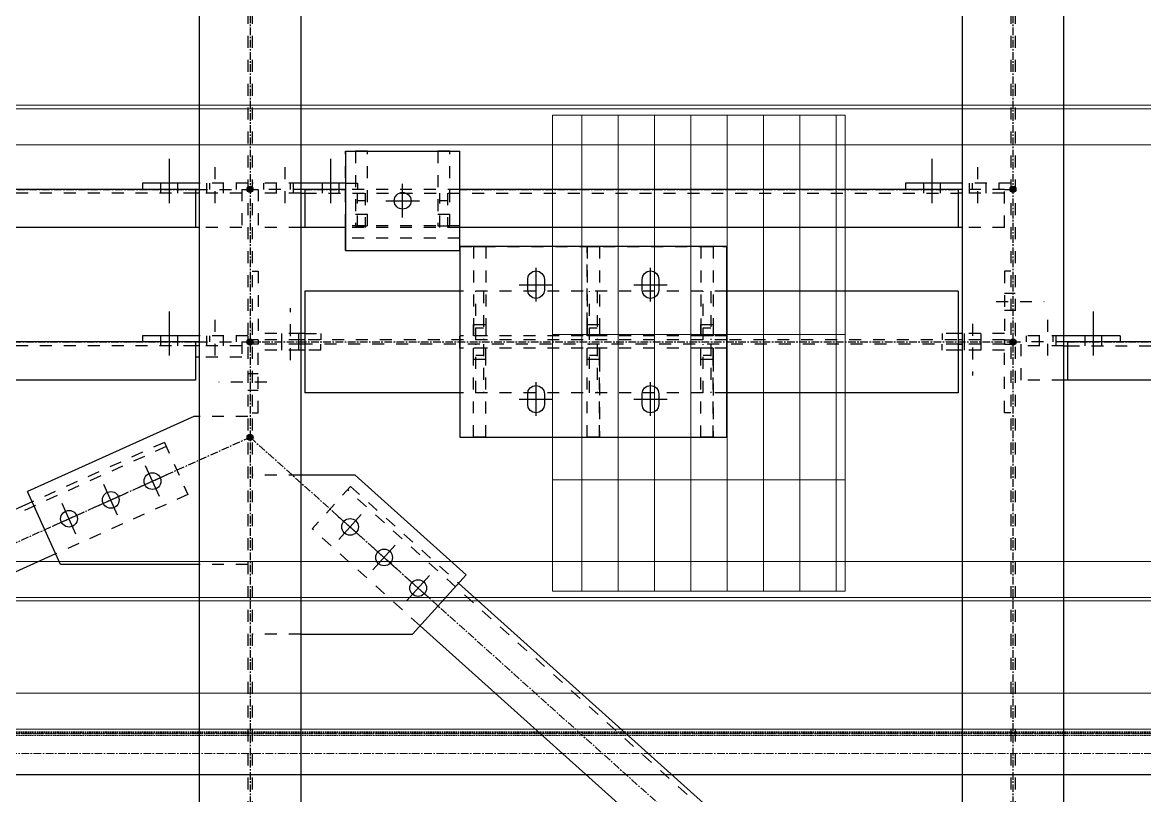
# Model space of a CAD drawing. Header units: inches. Extents: x 209270 to 234360, y -180214 to -150194.
# Drawn here: x 229325 to 231163, y -160383 to -159116 of the extents above; entities that cross this region are included whole.
import ezdxf

# ---------------------------------------------------------------- set-up
doc = ezdxf.new("R2010")
doc.units = ezdxf.units.IN
doc.header["$LTSCALE"] = 10
doc.header["$MEASUREMENT"] = 0
for name, pattern in [('CENTER', [2, 1.25, -0.25, 0.25, -0.25]), ('DXK_LINE_DOT2', [3.9198, 1.9599, -1.9599]), ('HIDDEN', [0.375, 0.25, -0.125])]:
    doc.linetypes.add(name, pattern=pattern)
for name, color, linetype in [('_STR_0', 2, 'Continuous'), ('_STR_1', 2, 'Continuous'), ('_STR_2', 2, 'Continuous'), ('_STR_4', 2, 'Continuous')]:
    doc.layers.add(name, color=color, linetype=linetype)
for name, color, linetype, lineweight in [('All Bought', 110, 'Continuous', 9), ('CEN', 1, 'CENTER', 9), ('HIDDEN', 3, 'HIDDEN', 9), ('MAIN OBJECT', 2, 'Continuous', 18)]:
    doc.layers.add(name, color=color, linetype=linetype, lineweight=lineweight)

# ---------------------------------------------------------------- blocks, each defined once
blk = doc.blocks.new('A$Cdc69ee36')
h = blk.add_hatch()
h.set_pattern_fill('GRATE', color=256, scale=75, angle=90)
h.set_pattern_definition([(89.999995, (-345791.23, -616422.02), (-59.53125, 5.6e-06), []), (179.999995, (-345791.23, -616422.02), (-2e-05, -238.125), [])])
h.paths.add_polyline_path([(-479.1, -1), (0, -1), (0, 779), (-479.1, 779)])
blk.add_lwpolyline([(-479.1, -1), (0, -1), (0, 779), (-479.1, 779)], close=True)
blk = doc.blocks.new('Part-116860372-116270 - 114867')
at = {"layer": '_STR_1', "linetype": 'DXK_LINE_DOT2'}
for p, q in [((229780.8, -159857.4), (229701.1, -159857.4)), ((229780.8, -160118.3), (229701.1, -160118.3))]:
    blk.add_line(p, q, dxfattribs=at)
at = {"layer": '_STR_2', "linetype": 'Continuous'}
for p, q in [((229869.6, -159857.4), (229780.8, -159857.4)), ((230051.5, -160020.6), (229869.6, -159857.4)), ((229963.8, -160118.3), (230051.5, -160020.6)), ((229780.8, -160118.3), (229963.8, -160118.3))]:
    blk.add_line(p, q, dxfattribs=at)
blk = doc.blocks.new('Part-116860372-115052 - 114867')
at = {"layer": '_STR_4', "linetype": 'Continuous'}
for points in [[(229697.6, -159644.2, -1), (229697.6, -159634.2, -1)], [(230947.6, -159644.2, -1), (230947.6, -159634.2, -1)]]:
    blk.add_hatch(color=256, dxfattribs=at).paths.add_polyline_path(points)
at = {"layer": '_STR_1', "linetype": 'DXK_LINE_DOT2'}
for p, q in [((230478.7, -159555.9), (230041.2, -159555.9)), ((229711.1, -159635.6), (229711.1, -159642.7)), ((229780.8, -159635.6), (229711.1, -159635.6)), ((229780.8, -159642.7), (229711.1, -159642.7)), ((230478.7, -159635.6), (229787.1, -159635.6)), ((230858.1, -159642.7), (229787.1, -159642.7)), ((230934, -159635.6), (230478.7, -159635.6)), ((230934, -159642.7), (230864.3, -159642.7)), ((230934, -159635.6), (230934, -159642.7)), ((230478.7, -159722.4), (230041.2, -159722.4))]:
    blk.add_line(p, q, dxfattribs=at)
at = {"layer": '_STR_2', "linetype": 'Continuous'}
for p, q in [((229787.1, -159555.9), (229787.1, -159722.4)), ((230041.2, -159555.9), (229787.1, -159555.9)), ((230858.1, -159555.9), (230478.7, -159555.9)), ((230858.1, -159555.9), (230858.1, -159722.4)), ((229787.1, -159635.6), (229780.8, -159635.6)), ((229787.1, -159642.7), (229780.8, -159642.7)), ((230864.3, -159635.6), (230858.1, -159635.6)), ((230864.3, -159642.7), (230858.1, -159642.7)), ((230041.2, -159722.4), (229787.1, -159722.4)), ((230858.1, -159722.4), (230478.7, -159722.4))]:
    blk.add_line(p, q, dxfattribs=at)
at = {"layer": '_STR_4', "linetype": 'CENTER'}
blk.add_line((229697.6, -159639.2), (230947.6, -159639.2), dxfattribs=at)
at = {"layer": '_STR_4', "linetype": 'Continuous'}
for centre in [(229697.6, -159639.2), (230947.6, -159639.2)]:
    blk.add_circle(centre, 5, dxfattribs=at)
blk = doc.blocks.new('Part-116860372-115046 - 114867')
at = {"layer": '_STR_4', "linetype": 'Continuous'}
for points in [[(228447.6, -159644.2, -1), (228447.6, -159634.2, -1)], [(229697.6, -159644.2, -1), (229697.6, -159634.2, -1)]]:
    blk.add_hatch(color=256, dxfattribs=at).paths.add_polyline_path(points)
at = {"layer": '_STR_1', "linetype": 'DXK_LINE_DOT2'}
for p, q in [((228610.1, -159639.2), (228463.8, -159639.2)), ((228463.8, -159639.2), (228463.8, -159701.7)), ((229608.1, -159639.2), (229684, -159639.2)), ((229684, -159639.2), (229684, -159664.2)), ((228603.8, -159645.4), (228463.8, -159645.4)), ((229608.1, -159645.4), (228610.1, -159645.4)), ((229684, -159645.4), (229614.3, -159645.4)), ((229608.1, -159664.2), (229608.1, -159701.7)), ((229684, -159664.2), (229614.3, -159664.2)), ((228603.8, -159701.7), (228463.8, -159701.7)), ((229608.1, -159701.7), (229608.1, -159701.7))]:
    blk.add_line(p, q, dxfattribs=at)
at = {"layer": '_STR_2', "linetype": 'Continuous'}
for p, q in [((229608.1, -159639.2), (228610.1, -159639.2)), ((228610.1, -159639.2), (228610.1, -159701.7)), ((229608.1, -159639.2), (229608.1, -159701.7)), ((228610.1, -159645.4), (228603.8, -159645.4)), ((229614.3, -159645.4), (229608.1, -159645.4)), ((229614.3, -159664.2), (229608.1, -159664.2)), ((229608.1, -159701.7), (228603.8, -159701.7))]:
    blk.add_line(p, q, dxfattribs=at)
at = {"layer": '_STR_4', "linetype": 'CENTER'}
for p, q in [((228447.6, -159639.2), (228463.8, -159639.2)), ((228610.1, -159639.2), (229608.1, -159639.2)), ((229684, -159639.2), (229697.6, -159639.2))]:
    blk.add_line(p, q, dxfattribs=at)
at = {"layer": '_STR_4', "linetype": 'Continuous'}
for centre in [(228447.6, -159639.2), (229697.6, -159639.2)]:
    blk.add_circle(centre, 5, dxfattribs=at)
blk = doc.blocks.new('Bolt-116860372-115430 - 114867')
at = {"layer": '_STR_1', "linetype": 'DXK_LINE_DOT2'}
for p, q in [((230934, -159559.4), (230944, -159559.4)), ((230944, -159559.4), (230951.1, -159559.4)), ((230920.1, -159573.1), (230998.8, -159573.1)), ((230934, -159586.9), (230944, -159586.9)), ((230944, -159586.9), (230951.1, -159586.9))]:
    blk.add_line(p, q, dxfattribs=at)
blk = doc.blocks.new('Part-116860372-115000 - 114867')
at = {"layer": '_STR_1', "linetype": 'DXK_LINE_DOT2'}
for p, q in [((229694, -158353.7), (229694, -160666.9)), ((229701.1, -158353.7), (229701.1, -160666.9))]:
    blk.add_line(p, q, dxfattribs=at)
at = {"layer": '_STR_2', "linetype": 'Continuous'}
for p, q in [((229614.3, -158353.7), (229614.3, -160673.1)), ((229780.8, -158353.7), (229780.8, -160673.1))]:
    blk.add_line(p, q, dxfattribs=at)
at = {"layer": '_STR_4', "linetype": 'CENTER'}
blk.add_line((229697.6, -158264.2), (229697.6, -160776.7), dxfattribs=at)
blk = doc.blocks.new('Part-116860372-115001 - 114867')
at = {"layer": '_STR_1', "linetype": 'DXK_LINE_DOT2'}
for p, q in [((230944, -158353.7), (230944, -160762.5)), ((230951.1, -158353.7), (230951.1, -160762.5))]:
    blk.add_line(p, q, dxfattribs=at)
at = {"layer": '_STR_2', "linetype": 'Continuous'}
for p, q in [((230864.3, -158353.7), (230864.3, -160657.9)), ((231030.8, -158353.7), (231030.8, -160673.1))]:
    blk.add_line(p, q, dxfattribs=at)
at = {"layer": '_STR_4', "linetype": 'CENTER'}
blk.add_line((230947.6, -158264.2), (230947.6, -160776.7), dxfattribs=at)
blk = doc.blocks.new('Bolt-116860372-115758 - 114867')
at = {"layer": '_STR_1', "linetype": 'DXK_LINE_DOT2'}
for p, q in [((231004.9, -159661.7), (231004.9, -159589.2)), ((230991.1, -159639.2), (230991.1, -159629.2)), ((230991.1, -159645.4), (230991.1, -159639.2)), ((231018.6, -159639.2), (231018.6, -159629.2)), ((231018.6, -159645.4), (231018.6, -159639.2))]:
    blk.add_line(p, q, dxfattribs=at)
at = {"layer": '_STR_2', "linetype": 'Continuous'}
for p, q in [((231079.9, -159661.7), (231079.9, -159589.2)), ((231066.1, -159639.2), (231066.1, -159629.2)), ((231066.1, -159645.4), (231066.1, -159639.2)), ((231093.6, -159639.2), (231093.6, -159629.2)), ((231093.6, -159645.4), (231093.6, -159639.2))]:
    blk.add_line(p, q, dxfattribs=at)
blk = doc.blocks.new('Part-116860372-116267 - 114867')
at = {"layer": '_STR_1', "linetype": 'DXK_LINE_DOT2'}
for p, q in [((229694, -159761.5), (229614.3, -159761.5)), ((229694, -160003.8), (229614.3, -160003.8))]:
    blk.add_line(p, q, dxfattribs=at)
at = {"layer": '_STR_2', "linetype": 'Continuous'}
for p, q in [((229605.4, -159761.5), (229332.8, -159884.2)), ((229614.3, -159761.5), (229605.4, -159761.5)), ((229386.7, -160003.8), (229332.8, -159884.2)), ((229614.3, -160003.8), (229386.7, -160003.8))]:
    blk.add_line(p, q, dxfattribs=at)
blk = doc.blocks.new('Bolt-116860372-115756 - 114867')
at = {"layer": '_STR_1', "linetype": 'DXK_LINE_DOT2'}
for p, q in [((229754.9, -159411.7), (229754.9, -159339.2)), ((229741.1, -159389.2), (229741.1, -159379.2)), ((229768.6, -159389.2), (229768.6, -159379.2)), ((229741.1, -159395.4), (229741.1, -159389.2)), ((229768.6, -159395.4), (229768.6, -159389.2))]:
    blk.add_line(p, q, dxfattribs=at)
at = {"layer": '_STR_2', "linetype": 'Continuous'}
for p, q in [((229829.9, -159411.7), (229829.9, -159339.2)), ((229816.1, -159389.2), (229816.1, -159379.2)), ((229843.6, -159389.2), (229843.6, -159379.2)), ((229816.1, -159395.4), (229816.1, -159389.2)), ((229843.6, -159395.4), (229843.6, -159389.2))]:
    blk.add_line(p, q, dxfattribs=at)
blk = doc.blocks.new('Part-116860372-115047 - 114867')
at = {"layer": '_STR_4', "linetype": 'Continuous'}
for points in [[(230947.6, -159644.2, -1), (230947.6, -159634.2, -1)], [(232197.6, -159644.2, -1), (232197.6, -159634.2, -1)]]:
    blk.add_hatch(color=256, dxfattribs=at).paths.add_polyline_path(points)
at = {"layer": '_STR_1', "linetype": 'DXK_LINE_DOT2'}
for p, q in [((231037.1, -159639.2), (230961.1, -159639.2)), ((230961.1, -159701.7), (230961.1, -159639.2)), ((232181.7, -159639.2), (232072.6, -159639.2)), ((232181.7, -159701.7), (232181.7, -159639.2)), ((231030.8, -159645.4), (230961.1, -159645.4)), ((231037.1, -159645.4), (232072.6, -159645.4)), ((232181.7, -159645.4), (232078.8, -159645.4)), ((231030.8, -159701.7), (230961.1, -159701.7)), ((232181.7, -159701.7), (232078.8, -159701.7))]:
    blk.add_line(p, q, dxfattribs=at)
at = {"layer": '_STR_2', "linetype": 'Continuous'}
for p, q in [((232072.6, -159639.2), (231037.1, -159639.2)), ((231037.1, -159639.2), (231037.1, -159701.7)), ((232072.6, -159639.2), (232072.6, -159701.7)), ((231030.8, -159645.4), (231037.1, -159645.4)), ((232078.8, -159645.4), (232072.6, -159645.4)), ((232078.8, -159701.7), (231030.8, -159701.7))]:
    blk.add_line(p, q, dxfattribs=at)
at = {"layer": '_STR_4', "linetype": 'CENTER'}
for p, q in [((230947.6, -159639.2), (230961.1, -159639.2)), ((231037.1, -159639.2), (232072.6, -159639.2)), ((232181.7, -159639.2), (232197.6, -159639.2))]:
    blk.add_line(p, q, dxfattribs=at)
at = {"layer": '_STR_4', "linetype": 'Continuous'}
for centre in [(230947.6, -159639.2), (232197.6, -159639.2)]:
    blk.add_circle(centre, 5, dxfattribs=at)
blk = doc.blocks.new('Part-116860372-115048 - 114867')
at = {"layer": '_STR_4', "linetype": 'Continuous'}
for points in [[(228447.6, -159394.2, -1), (228447.6, -159384.2, -1)], [(229697.6, -159394.2, -1), (229697.6, -159384.2, -1)]]:
    blk.add_hatch(color=256, dxfattribs=at).paths.add_polyline_path(points)
at = {"layer": '_STR_1', "linetype": 'DXK_LINE_DOT2'}
for p, q in [((228463.8, -159389.2), (228463.8, -159451.7)), ((228610.1, -159389.2), (228463.8, -159389.2)), ((228603.8, -159395.4), (228463.8, -159395.4)), ((229608.1, -159395.4), (228610.1, -159395.4)), ((229316.3, -159389.2), (229128.8, -159389.2)), ((229608.1, -159389.2), (229684, -159389.2)), ((229684, -159395.4), (229614.3, -159395.4)), ((229684, -159389.2), (229684, -159451.7)), ((228603.8, -159451.7), (228463.8, -159451.7)), ((229316.3, -159451.7), (229128.8, -159451.7)), ((229684, -159451.7), (229608.1, -159451.7))]:
    blk.add_line(p, q, dxfattribs=at)
at = {"layer": '_STR_2', "linetype": 'Continuous'}
for p, q in [((228610.1, -159395.4), (228603.8, -159395.4)), ((229128.8, -159389.2), (228610.1, -159389.2)), ((228610.1, -159451.7), (228610.1, -159389.2)), ((229608.1, -159389.2), (229316.3, -159389.2)), ((229608.1, -159389.2), (229608.1, -159451.7)), ((229614.3, -159395.4), (229608.1, -159395.4)), ((229128.8, -159451.7), (228603.8, -159451.7)), ((229614.3, -159451.7), (229316.3, -159451.7))]:
    blk.add_line(p, q, dxfattribs=at)
at = {"layer": '_STR_4', "linetype": 'CENTER'}
for p, q in [((228447.6, -159389.2), (228463.8, -159389.2)), ((228610.1, -159389.2), (229128.8, -159389.2)), ((229316.3, -159389.2), (229608.1, -159389.2)), ((229684, -159389.2), (229697.6, -159389.2))]:
    blk.add_line(p, q, dxfattribs=at)
at = {"layer": '_STR_4', "linetype": 'Continuous'}
for centre in [(228447.6, -159389.2), (229697.6, -159389.2)]:
    blk.add_circle(centre, 5, dxfattribs=at)
blk = doc.blocks.new('Part-116860372-115049 - 114867')
at = {"layer": '_STR_4', "linetype": 'Continuous'}
for points in [[(229697.6, -159394.2, -1), (229697.6, -159384.2, -1)], [(230947.6, -159394.2, -1), (230947.6, -159384.2, -1)]]:
    blk.add_hatch(color=256, dxfattribs=at).paths.add_polyline_path(points)
at = {"layer": '_STR_1', "linetype": 'DXK_LINE_DOT2'}
for p, q in [((229711.1, -159389.2), (229711.1, -159451.7)), ((229787.1, -159389.2), (229711.1, -159389.2)), ((229780.8, -159395.4), (229711.1, -159395.4)), ((229787.1, -159395.4), (230858.1, -159395.4)), ((230041.3, -159389.2), (229853.8, -159389.2)), ((230934, -159389.2), (230858.1, -159389.2)), ((230934, -159395.4), (230864.3, -159395.4)), ((230934, -159451.7), (230934, -159389.2)), ((229780.8, -159451.7), (229711.1, -159451.7)), ((230041.3, -159451.7), (229853.8, -159451.7)), ((230934, -159451.7), (230864.3, -159451.7))]:
    blk.add_line(p, q, dxfattribs=at)
at = {"layer": '_STR_2', "linetype": 'Continuous'}
for p, q in [((229780.8, -159395.4), (229787.1, -159395.4)), ((229853.8, -159389.2), (229787.1, -159389.2)), ((229787.1, -159389.2), (229787.1, -159451.7)), ((230858.1, -159389.2), (230041.3, -159389.2)), ((230858.1, -159389.2), (230858.1, -159451.7)), ((230864.3, -159395.4), (230858.1, -159395.4)), ((229853.8, -159451.7), (229780.8, -159451.7)), ((230864.3, -159451.7), (230041.3, -159451.7))]:
    blk.add_line(p, q, dxfattribs=at)
at = {"layer": '_STR_4', "linetype": 'CENTER'}
for p, q in [((229697.6, -159389.2), (229711.1, -159389.2)), ((229787.1, -159389.2), (229853.8, -159389.2)), ((230041.3, -159389.2), (230858.1, -159389.2)), ((230934, -159389.2), (230947.6, -159389.2))]:
    blk.add_line(p, q, dxfattribs=at)
at = {"layer": '_STR_4', "linetype": 'Continuous'}
for centre in [(229697.6, -159389.2), (230947.6, -159389.2)]:
    blk.add_circle(centre, 5, dxfattribs=at)
blk = doc.blocks.new('Part-116860372-115424 - 114867')
at = {"layer": '_STR_1', "linetype": 'DXK_LINE_DOT2'}
for p, q in [((230944, -159523.1), (230934, -159523.1)), ((230934, -159523.1), (230934, -159625.6)), ((230831.5, -159625.6), (230831.5, -159635.6)), ((230858.1, -159625.6), (230831.5, -159625.6)), ((230934, -159625.6), (230864.3, -159625.6)), ((230934, -159635.6), (230944, -159635.6))]:
    blk.add_line(p, q, dxfattribs=at)
at = {"layer": '_STR_2', "linetype": 'Continuous'}
blk.add_line((230864.3, -159625.6), (230858.1, -159625.6), dxfattribs=at)
blk = doc.blocks.new('Part-116860372-115428 - 114867')
at = {"layer": '_STR_1', "linetype": 'DXK_LINE_DOT2'}
for p, q in [((229711.1, -159642.7), (229701.1, -159642.7)), ((229787.1, -159642.7), (229780.8, -159642.7)), ((229813.6, -159652.7), (229813.6, -159642.7)), ((229711.1, -159755.2), (229711.1, -159652.7)), ((229780.8, -159652.7), (229711.1, -159652.7)), ((229813.6, -159652.7), (229787.1, -159652.7)), ((229701.1, -159755.2), (229711.1, -159755.2))]:
    blk.add_line(p, q, dxfattribs=at)
at = {"layer": '_STR_2', "linetype": 'Continuous'}
blk.add_line((229787.1, -159652.7), (229780.8, -159652.7), dxfattribs=at)
blk = doc.blocks.new('Part-116860372-116458 - 114867')
at = {"layer": '_STR_1', "linetype": 'DXK_LINE_DOT2'}
for p, q in [((230250, -159610.5), (230250, -159482.9)), ((230250, -159482.9), (230250, -159482.9)), ((230250, -159482.9), (230250, -159610.5)), ((230250, -159482.9), (230270, -159482.9)), ((230270, -159482.9), (230270, -159610.5)), ((230270, -159482.9), (230270, -159610.5)), ((230250, -159629.2), (230250, -159610.5)), ((230250, -159610.5), (230250, -159629.2)), ((230250, -159610.5), (230270, -159610.5)), ((230270, -159610.5), (230270, -159629.2)), ((230270, -159610.5), (230270, -159629.2)), ((230250, -159629.2), (230250, -159629.2)), ((230270, -159629.2), (230250, -159629.2))]:
    blk.add_line(p, q, dxfattribs=at)
blk = doc.blocks.new('Part-116860372-115080 - 114867')
at = {"layer": '_STR_4', "linetype": 'Continuous'}
for points in [[(229697.6, -159800.4, -1), (229697.6, -159790.4, -1)], [(230791.3, -160781.7, -1), (230791.3, -160771.7, -1)]]:
    blk.add_hatch(color=256, dxfattribs=at).paths.add_polyline_path(points)
at = {"layer": '_STR_1', "linetype": 'DXK_LINE_DOT2'}
for p, q in [((229862.2, -159875.9), (229799.6, -159945.7)), ((230647.1, -160590.1), (229857.2, -159881.5)), ((229862.2, -159875.9), (230039, -160034.5)), ((229976.4, -160104.3), (229799.6, -159945.7)), ((230652.1, -160584.6), (230475.3, -160426)), ((230589.5, -160654.4), (230412.7, -160495.8)), ((230652.1, -160584.6), (230589.5, -160654.4))]:
    blk.add_line(p, q, dxfattribs=at)
at = {"layer": '_STR_2', "linetype": 'Continuous'}
for p, q in [((230475.3, -160426), (230039, -160034.5)), ((230412.7, -160495.8), (229976.4, -160104.3))]:
    blk.add_line(p, q, dxfattribs=at)
at = {"layer": '_STR_4', "linetype": 'CENTER'}
blk.add_line((229697.6, -159795.4), (230791.3, -160776.7), dxfattribs=at)
at = {"layer": '_STR_4', "linetype": 'Continuous'}
for centre in [(229697.6, -159795.4), (230791.3, -160776.7)]:
    blk.add_circle(centre, 5, dxfattribs=at)
blk = doc.blocks.new('Part-116860372-115081 - 114867')
at = {"layer": '_STR_4', "linetype": 'Continuous'}
for points in [[(229697.6, -159800.4, -1), (229697.6, -159790.4, -1)], [(228447.6, -160362.9, -1), (228447.6, -160352.9, -1)]]:
    blk.add_hatch(color=256, dxfattribs=at).paths.add_polyline_path(points)
at = {"layer": '_STR_1', "linetype": 'DXK_LINE_DOT2'}
for p, q in [((229557.1, -159803.8), (229340.5, -159901.3)), ((229557.1, -159803.8), (229595.6, -159889.3)), ((229560.2, -159810.6), (228625.7, -160231.2)), ((229595.6, -159889.3), (229379, -159986.7)), ((228622.6, -160224.3), (228839.2, -160126.9)), ((228877.6, -160212.4), (228661, -160309.8)), ((228661, -160309.8), (228622.6, -160224.3))]:
    blk.add_line(p, q, dxfattribs=at)
at = {"layer": '_STR_2', "linetype": 'Continuous'}
for p, q in [((229340.5, -159901.3), (228839.2, -160126.9)), ((229379, -159986.7), (228877.6, -160212.4))]:
    blk.add_line(p, q, dxfattribs=at)
at = {"layer": '_STR_4', "linetype": 'CENTER'}
blk.add_line((228447.6, -160357.9), (229697.6, -159795.4), dxfattribs=at)
at = {"layer": '_STR_4', "linetype": 'Continuous'}
for centre in [(229697.6, -159795.4), (228447.6, -160357.9)]:
    blk.add_circle(centre, 5, dxfattribs=at)
blk = doc.blocks.new('Bolt-116860372-115760 - 114867')
at = {"layer": '_STR_1', "linetype": 'DXK_LINE_DOT2'}
for p, q in [((230890.3, -159411.7), (230890.3, -159339.2)), ((230876.5, -159389.2), (230876.5, -159379.2)), ((230904, -159389.2), (230904, -159379.2)), ((230876.5, -159395.4), (230876.5, -159389.2)), ((230904, -159395.4), (230904, -159389.2))]:
    blk.add_line(p, q, dxfattribs=at)
at = {"layer": '_STR_2', "linetype": 'Continuous'}
for p, q in [((230815.3, -159411.7), (230815.3, -159339.2)), ((230801.5, -159389.2), (230801.5, -159379.2)), ((230829, -159389.2), (230829, -159379.2)), ((230801.5, -159395.4), (230801.5, -159389.2)), ((230829, -159395.4), (230829, -159389.2))]:
    blk.add_line(p, q, dxfattribs=at)
blk = doc.blocks.new('Bolt-116860372-115762 - 114867')
at = {"layer": '_STR_1', "linetype": 'DXK_LINE_DOT2'}
for p, q in [((229640.3, -159411.7), (229640.3, -159339.2)), ((229626.5, -159389.2), (229626.5, -159379.2)), ((229654, -159389.2), (229654, -159379.2)), ((229626.5, -159395.4), (229626.5, -159389.2)), ((229654, -159395.4), (229654, -159389.2))]:
    blk.add_line(p, q, dxfattribs=at)
at = {"layer": '_STR_2', "linetype": 'Continuous'}
for p, q in [((229565.3, -159411.7), (229565.3, -159339.2)), ((229551.5, -159389.2), (229551.5, -159379.2)), ((229579, -159389.2), (229579, -159379.2)), ((229551.5, -159395.4), (229551.5, -159389.2)), ((229579, -159395.4), (229579, -159389.2))]:
    blk.add_line(p, q, dxfattribs=at)
blk = doc.blocks.new('Part-116860372-115110 - 114867')
at = {"layer": '_STR_4', "linetype": 'Continuous'}
for points in [[(232197.6, -159800.4, -1), (232197.6, -159790.4, -1)], [(231103.8, -160781.7, -1), (231103.8, -160771.7, -1)]]:
    blk.add_hatch(color=256, dxfattribs=at).paths.add_polyline_path(points)
at = {"layer": '_STR_1', "linetype": 'DXK_LINE_DOT2'}
for p, q in [((231987.3, -159913.5), (231246.6, -160578.1)), ((231980.6, -159906.1), (231748, -160114.8)), ((231980.6, -159906.1), (232055.8, -159989.8)), ((232055.8, -159989.8), (231823.2, -160198.5)), ((231239.9, -160570.6), (231472.5, -160361.9)), ((231547.6, -160445.7), (231315, -160654.4)), ((231315, -160654.4), (231239.9, -160570.6))]:
    blk.add_line(p, q, dxfattribs=at)
at = {"layer": '_STR_2', "linetype": 'Continuous'}
for p, q in [((231748, -160114.8), (231472.5, -160361.9)), ((231823.2, -160198.5), (231547.6, -160445.7))]:
    blk.add_line(p, q, dxfattribs=at)
at = {"layer": '_STR_4', "linetype": 'CENTER'}
blk.add_line((231103.8, -160776.7), (232197.6, -159795.4), dxfattribs=at)
at = {"layer": '_STR_4', "linetype": 'Continuous'}
for centre in [(232197.6, -159795.4), (231103.8, -160776.7)]:
    blk.add_circle(centre, 5, dxfattribs=at)
blk = doc.blocks.new('Bolt-116860372-115764 - 114867')
at = {"layer": '_STR_1', "linetype": 'DXK_LINE_DOT2'}
for p, q in [((229640.3, -159661.7), (229640.3, -159589.2)), ((229626.5, -159639.2), (229626.5, -159629.2)), ((229626.5, -159645.4), (229626.5, -159639.2)), ((229654, -159639.2), (229654, -159629.2)), ((229654, -159645.4), (229654, -159639.2))]:
    blk.add_line(p, q, dxfattribs=at)
at = {"layer": '_STR_2', "linetype": 'Continuous'}
for p, q in [((229565.3, -159661.7), (229565.3, -159589.2)), ((229551.5, -159639.2), (229551.5, -159629.2)), ((229551.5, -159645.4), (229551.5, -159639.2)), ((229579, -159639.2), (229579, -159629.2)), ((229579, -159645.4), (229579, -159639.2))]:
    blk.add_line(p, q, dxfattribs=at)
blk = doc.blocks.new('Part-116860372-116721 - 114867')
at = {"layer": '_STR_1', "linetype": 'DXK_LINE_DOT2'}
for p, q in [((229853.8, -159469.2), (229853.8, -159449.2)), ((230041.3, -159449.2), (229853.8, -159449.2)), ((230041.3, -159469.2), (230041.3, -159449.2)), ((230041.3, -159469.2), (229853.8, -159469.2))]:
    blk.add_line(p, q, dxfattribs=at)
blk = doc.blocks.new('Part-116860372-115423 - 114867')
at = {"layer": '_STR_1', "linetype": 'DXK_LINE_DOT2'}
for p, q in [((230831.5, -159652.7), (230831.5, -159642.7)), ((230858.1, -159642.7), (230864.3, -159642.7)), ((230934, -159642.7), (230944, -159642.7)), ((230858.1, -159652.7), (230831.5, -159652.7)), ((230934, -159652.7), (230864.3, -159652.7)), ((230934, -159755.2), (230934, -159652.7)), ((230944, -159755.2), (230934, -159755.2))]:
    blk.add_line(p, q, dxfattribs=at)
at = {"layer": '_STR_2', "linetype": 'Continuous'}
blk.add_line((230864.3, -159652.7), (230858.1, -159652.7), dxfattribs=at)
blk = doc.blocks.new('Bolt-116860372-115425 - 114867')
at = {"layer": '_STR_1', "linetype": 'DXK_LINE_DOT2'}
for p, q in [((230881.5, -159609.4), (230881.5, -159694.4)), ((230867.8, -159625.6), (230867.8, -159635.6)), ((230867.8, -159635.6), (230867.8, -159642.7)), ((230867.8, -159642.7), (230867.8, -159652.7)), ((230895.3, -159625.6), (230895.3, -159635.6)), ((230895.3, -159635.6), (230895.3, -159642.7)), ((230895.3, -159642.7), (230895.3, -159652.7))]:
    blk.add_line(p, q, dxfattribs=at)
blk = doc.blocks.new('Part-116860372-115427 - 114867')
at = {"layer": '_STR_1', "linetype": 'DXK_LINE_DOT2'}
for p, q in [((229701.1, -159523.1), (229711.1, -159523.1)), ((229711.1, -159523.1), (229711.1, -159625.6)), ((229711.1, -159635.6), (229701.1, -159635.6)), ((229780.8, -159625.6), (229711.1, -159625.6)), ((229787.1, -159635.6), (229780.8, -159635.6)), ((229787.1, -159625.6), (229813.6, -159625.6)), ((229813.6, -159625.6), (229813.6, -159635.6))]:
    blk.add_line(p, q, dxfattribs=at)
at = {"layer": '_STR_2', "linetype": 'Continuous'}
blk.add_line((229787.1, -159625.6), (229780.8, -159625.6), dxfattribs=at)
blk = doc.blocks.new('Bolt-116860372-115429 - 114867')
at = {"layer": '_STR_1', "linetype": 'DXK_LINE_DOT2'}
for p, q in [((229763.6, -159669), (229763.6, -159584)), ((229749.9, -159635.6), (229749.9, -159625.6)), ((229749.9, -159642.7), (229749.9, -159635.6)), ((229749.9, -159652.7), (229749.9, -159642.7)), ((229777.4, -159635.6), (229777.4, -159625.6)), ((229777.4, -159642.7), (229777.4, -159635.6)), ((229777.4, -159652.7), (229777.4, -159642.7))]:
    blk.add_line(p, q, dxfattribs=at)
blk = doc.blocks.new('Bolt-116860372-115431 - 114867')
at = {"layer": '_STR_1', "linetype": 'DXK_LINE_DOT2'}
for p, q in [((229701.1, -159691.5), (229694, -159691.5)), ((229711.1, -159691.5), (229701.1, -159691.5)), ((229725.1, -159705.2), (229646.3, -159705.2)), ((229701.1, -159719), (229694, -159719)), ((229711.1, -159719), (229701.1, -159719))]:
    blk.add_line(p, q, dxfattribs=at)
blk = doc.blocks.new('Part-116860372-116465 - 114867')
at = {"layer": '_STR_1', "linetype": 'DXK_LINE_DOT2'}
for p, q in [((230067.5, -159722.4), (230067.5, -159642.7)), ((230080, -159642.7), (230080, -159722.4)), ((230080, -159661.5), (230067.5, -159661.5))]:
    blk.add_line(p, q, dxfattribs=at)
blk = doc.blocks.new('Part-116860372-115755 - 114867')
at = {"layer": '_STR_1', "linetype": 'DXK_LINE_DOT2'}
for p, q in [((229780.8, -159379.2), (229701.1, -159379.2)), ((229719.9, -159389.2), (229719.9, -159379.2)), ((229763.6, -159389.2), (229763.6, -159379.2)), ((229853.8, -159379.2), (229873.6, -159379.2)), ((229873.6, -159379.2), (229873.6, -159389.2))]:
    blk.add_line(p, q, dxfattribs=at)
at = {"layer": '_STR_2', "linetype": 'Continuous'}
for p, q in [((229853.8, -159379.2), (229780.8, -159379.2)), ((229787.1, -159389.2), (229780.8, -159389.2))]:
    blk.add_line(p, q, dxfattribs=at)
blk = doc.blocks.new('Bolt-116860372-116268 - 114867')
at = {"layer": '_STR_2', "linetype": 'Continuous'}
for p, q in [((229549, -159892.4), (229526.4, -159842.3)), ((229512.6, -159878.6), (229562.8, -159856.1)), ((229480.6, -159923.2), (229458, -159873)), ((229444.3, -159909.4), (229494.4, -159886.8)), ((229375.9, -159940.2), (229426, -159917.6)), ((229412.2, -159954), (229389.7, -159903.8))]:
    blk.add_line(p, q, dxfattribs=at)
for centre in [(229537.7, -159867.3), (229469.3, -159898.1), (229400.9, -159928.9)]:
    blk.add_circle(centre, 13.7, dxfattribs=at)
blk = doc.blocks.new('Part-116860372-116455 - 114867')
at = {"layer": '_STR_1', "linetype": 'DXK_LINE_DOT2'}
for p, q in [((230436.3, -159483), (230436.3, -159610.4)), ((230436.4, -159482.9), (230456.3, -159482.9)), ((230436.4, -159483), (230436.4, -159610.4)), ((230456.3, -159482.9), (230456.3, -159610.4)), ((230456.4, -159483), (230456.4, -159610.4)), ((230436.3, -159610.4), (230436.3, -159629.2)), ((230436.3, -159610.4), (230456.4, -159610.4)), ((230436.4, -159629.2), (230436.4, -159610.4)), ((230456.3, -159610.4), (230456.3, -159629.2)), ((230456.4, -159610.4), (230456.4, -159629.2)), ((230436.3, -159629.2), (230436.4, -159629.2)), ((230456.4, -159629.2), (230436.3, -159629.2))]:
    blk.add_line(p, q, dxfattribs=at)
at = {"layer": '_STR_2', "linetype": 'Continuous'}
for p, q in [((230436.4, -159482.9), (230436.3, -159482.9)), ((230436.3, -159482.9), (230436.3, -159483)), ((230436.3, -159482.9), (230436.4, -159482.9)), ((230436.4, -159482.9), (230436.4, -159483)), ((230436.4, -159482.9), (230456.4, -159482.9)), ((230456.4, -159482.9), (230456.4, -159483))]:
    blk.add_line(p, q, dxfattribs=at)
blk = doc.blocks.new('Bolt-116860372-116463 - 114867')
at = {"layer": '_STR_2', "linetype": 'Continuous'}
for p, q in [((230152.5, -159536.7), (230153.5, -159531.4)), ((230153.5, -159531.4), (230156.5, -159527)), ((230156.5, -159527), (230161, -159524)), ((230161, -159524), (230166.2, -159522.9)), ((230166.2, -159572.9), (230166.2, -159517.9)), ((230166.2, -159522.9), (230166.2, -159522.9)), ((230166.2, -159522.9), (230171.5, -159524)), ((230171.5, -159524), (230175.9, -159527)), ((230175.9, -159527), (230178.9, -159531.4)), ((230178.9, -159531.4), (230180, -159536.7)), ((230340, -159536.7), (230341, -159531.4)), ((230341, -159531.4), (230344, -159527)), ((230344, -159527), (230348.5, -159524)), ((230348.5, -159524), (230353.7, -159522.9)), ((230353.7, -159572.9), (230353.7, -159517.9)), ((230353.7, -159522.9), (230353.7, -159522.9)), ((230353.7, -159522.9), (230359, -159524)), ((230359, -159524), (230363.4, -159527)), ((230363.4, -159527), (230366.4, -159531.4)), ((230366.4, -159531.4), (230367.5, -159536.7)), ((230138.7, -159545.4), (230193.7, -159545.4)), ((230152.5, -159554.2), (230152.5, -159536.7)), ((230180, -159536.7), (230180, -159554.2)), ((230326.2, -159545.4), (230381.2, -159545.5)), ((230340, -159554.2), (230340, -159536.7)), ((230367.5, -159536.7), (230367.5, -159554.2)), ((230153.5, -159559.4), (230152.5, -159554.2)), ((230156.5, -159563.9), (230153.5, -159559.4)), ((230161, -159566.9), (230156.5, -159563.9)), ((230166.2, -159567.9), (230161, -159566.9)), ((230171.5, -159566.9), (230166.2, -159567.9)), ((230166.2, -159567.9), (230166.2, -159567.9)), ((230175.9, -159563.9), (230171.5, -159566.9)), ((230178.9, -159559.4), (230175.9, -159563.9)), ((230180, -159554.2), (230178.9, -159559.4)), ((230341, -159559.5), (230340, -159554.2)), ((230344, -159563.9), (230341, -159559.5)), ((230348.5, -159566.9), (230344, -159563.9)), ((230353.7, -159567.9), (230348.5, -159566.9)), ((230359, -159566.9), (230353.7, -159567.9)), ((230353.7, -159567.9), (230353.7, -159567.9)), ((230363.4, -159563.9), (230359, -159566.9)), ((230366.4, -159559.5), (230363.4, -159563.9)), ((230367.5, -159554.2), (230366.4, -159559.5)), ((230153.5, -159718.9), (230156.5, -159714.5)), ((230156.5, -159714.5), (230160.9, -159711.5)), ((230160.9, -159711.5), (230166.2, -159710.4)), ((230166.2, -159760.4), (230166.2, -159705.4)), ((230166.2, -159710.4), (230166.2, -159710.4)), ((230166.2, -159710.4), (230171.5, -159711.5)), ((230171.5, -159711.5), (230175.9, -159714.5)), ((230175.9, -159714.5), (230178.9, -159718.9)), ((230341, -159718.9), (230344, -159714.5)), ((230344, -159714.5), (230348.4, -159711.5)), ((230348.4, -159711.5), (230353.7, -159710.4)), ((230353.7, -159760.4), (230353.7, -159705.4)), ((230353.7, -159710.4), (230353.7, -159710.4)), ((230353.7, -159710.4), (230359, -159711.5)), ((230359, -159711.5), (230363.4, -159714.5)), ((230363.4, -159714.5), (230366.4, -159718.9)), ((230138.7, -159732.9), (230193.7, -159732.9)), ((230152.5, -159724.2), (230153.5, -159718.9)), ((230152.5, -159741.7), (230152.5, -159724.2)), ((230178.9, -159718.9), (230180, -159724.2)), ((230180, -159724.2), (230180, -159741.7)), ((230326.2, -159732.9), (230381.2, -159733)), ((230340, -159724.2), (230341, -159718.9)), ((230340, -159741.7), (230340, -159724.2)), ((230366.4, -159718.9), (230367.5, -159724.2)), ((230367.5, -159724.2), (230367.5, -159741.7)), ((230153.5, -159746.9), (230152.5, -159741.7)), ((230156.5, -159751.4), (230153.5, -159746.9)), ((230160.9, -159754.4), (230156.5, -159751.4)), ((230175.9, -159751.4), (230171.5, -159754.4)), ((230178.9, -159746.9), (230175.9, -159751.4)), ((230180, -159741.7), (230178.9, -159746.9)), ((230341, -159747), (230340, -159741.7)), ((230344, -159751.4), (230341, -159747)), ((230348.4, -159754.4), (230344, -159751.4)), ((230363.4, -159751.4), (230359, -159754.4)), ((230366.4, -159747), (230363.4, -159751.4)), ((230367.5, -159741.7), (230366.4, -159747)), ((230166.2, -159755.4), (230160.9, -159754.4)), ((230171.5, -159754.4), (230166.2, -159755.4)), ((230166.2, -159755.4), (230166.2, -159755.4)), ((230353.7, -159755.4), (230348.4, -159754.4)), ((230359, -159754.4), (230353.7, -159755.4)), ((230353.7, -159755.4), (230353.7, -159755.4))]:
    blk.add_line(p, q, dxfattribs=at)
blk = doc.blocks.new('Part-116860372-116457 - 114867')
at = {"layer": '_STR_1', "linetype": 'DXK_LINE_DOT2'}
for p, q in [((230063.8, -159482.9), (230063.8, -159610.4)), ((230063.9, -159482.9), (230063.9, -159610.4)), ((230063.9, -159482.9), (230083.8, -159482.9)), ((230083.8, -159482.9), (230083.8, -159610.4)), ((230083.9, -159482.9), (230083.9, -159610.4)), ((230063.8, -159610.4), (230063.8, -159629.2)), ((230063.8, -159610.4), (230083.9, -159610.4)), ((230063.9, -159629.2), (230063.9, -159610.4)), ((230083.8, -159610.4), (230083.8, -159629.2)), ((230083.9, -159610.4), (230083.9, -159629.2)), ((230063.8, -159629.2), (230063.9, -159629.2)), ((230083.9, -159629.2), (230063.8, -159629.2))]:
    blk.add_line(p, q, dxfattribs=at)
at = {"layer": '_STR_2', "linetype": 'Continuous'}
for p, q in [((230063.9, -159482.9), (230063.8, -159482.9)), ((230063.8, -159482.9), (230063.8, -159482.9)), ((230063.8, -159482.9), (230063.9, -159482.9)), ((230063.9, -159482.9), (230063.9, -159482.9)), ((230063.9, -159482.9), (230083.9, -159482.9)), ((230083.9, -159482.9), (230083.9, -159482.9))]:
    blk.add_line(p, q, dxfattribs=at)
blk = doc.blocks.new('Part-116860372-115759 - 114867')
at = {"layer": '_STR_1', "linetype": 'DXK_LINE_DOT2'}
for p, q in [((230944, -159379.2), (230864.3, -159379.2)), ((230881.5, -159389.2), (230881.5, -159379.2)), ((230925.3, -159389.2), (230925.3, -159379.2)), ((230944, -159379.2), (230944, -159389.2))]:
    blk.add_line(p, q, dxfattribs=at)
at = {"layer": '_STR_2', "linetype": 'Continuous'}
for p, q in [((230864.3, -159379.2), (230771.5, -159379.2)), ((230771.5, -159379.2), (230771.5, -159389.2)), ((230864.3, -159389.2), (230858.1, -159389.2))]:
    blk.add_line(p, q, dxfattribs=at)
blk = doc.blocks.new('Part-116860372-115763 - 114867')
at = {"layer": '_STR_1', "linetype": 'DXK_LINE_DOT2'}
for p, q in [((229694, -159629.2), (229614.3, -159629.2)), ((229631.5, -159639.2), (229631.5, -159629.2)), ((229675.3, -159639.2), (229675.3, -159629.2)), ((229694, -159629.2), (229694, -159639.2))]:
    blk.add_line(p, q, dxfattribs=at)
at = {"layer": '_STR_2', "linetype": 'Continuous'}
for p, q in [((229614.3, -159629.2), (229521.5, -159629.2)), ((229521.5, -159629.2), (229521.5, -159639.2)), ((229614.3, -159639.2), (229608.1, -159639.2))]:
    blk.add_line(p, q, dxfattribs=at)
blk = doc.blocks.new('Part-116860372-115757 - 114867')
at = {"layer": '_STR_1', "linetype": 'DXK_LINE_DOT2'}
for p, q in [((231030.8, -159629.2), (230951.1, -159629.2)), ((230969.9, -159639.2), (230969.9, -159629.2)), ((231013.6, -159639.2), (231013.6, -159629.2))]:
    blk.add_line(p, q, dxfattribs=at)
at = {"layer": '_STR_2', "linetype": 'Continuous'}
for p, q in [((231123.6, -159629.2), (231030.8, -159629.2)), ((231037.1, -159639.2), (231030.8, -159639.2)), ((231123.6, -159629.2), (231123.6, -159639.2))]:
    blk.add_line(p, q, dxfattribs=at)
blk = doc.blocks.new('Part-116860372-115761 - 114867')
at = {"layer": '_STR_1', "linetype": 'DXK_LINE_DOT2'}
for p, q in [((229694, -159379.2), (229614.3, -159379.2)), ((229631.5, -159389.2), (229631.5, -159379.2)), ((229675.3, -159389.2), (229675.3, -159379.2)), ((229694, -159379.2), (229694, -159389.2))]:
    blk.add_line(p, q, dxfattribs=at)
at = {"layer": '_STR_2', "linetype": 'Continuous'}
for p, q in [((229614.3, -159379.2), (229521.5, -159379.2)), ((229521.5, -159379.2), (229521.5, -159389.2)), ((229614.3, -159389.2), (229608.1, -159389.2))]:
    blk.add_line(p, q, dxfattribs=at)
blk = doc.blocks.new('Bolt-116860372-116271 - 114867')
at = {"layer": '_STR_2', "linetype": 'Continuous'}
for p, q in [((229881.8, -159960.7), (229840.9, -159924)), ((229879.7, -159921.9), (229843, -159962.8)), ((229935.5, -159972), (229898.8, -160012.9)), ((229937.7, -160010.8), (229896.7, -159974.1)), ((229993.5, -160060.9), (229952.5, -160024.2)), ((229991.4, -160022), (229954.6, -160063))]:
    blk.add_line(p, q, dxfattribs=at)
for centre in [(229861.4, -159942.3), (229917.2, -159992.4), (229973, -160042.5)]:
    blk.add_circle(centre, 13.7, dxfattribs=at)
blk = doc.blocks.new('Part-116860372-116454 - 114867')
at = {"layer": '_STR_1', "linetype": 'DXK_LINE_DOT2'}
for p, q in [((230041.3, -159649.2), (230041.3, -159629.2)), ((230041.3, -159649.2), (230041.3, -159629.2)), ((230041.3, -159629.2), (230041.3, -159629.2)), ((230478.7, -159629.2), (230041.3, -159629.2)), ((230478.8, -159649.2), (230478.8, -159629.2)), ((230041.3, -159649.2), (230041.3, -159649.2)), ((230478.7, -159649.2), (230041.3, -159649.2))]:
    blk.add_line(p, q, dxfattribs=at)
at = {"layer": '_STR_2', "linetype": 'Continuous'}
for p, q in [((230478.7, -159629.2), (230478.8, -159629.2)), ((230478.8, -159629.2), (230478.8, -159649.2)), ((230478.8, -159649.2), (230478.7, -159649.2))]:
    blk.add_line(p, q, dxfattribs=at)
blk = doc.blocks.new('Part-116860372-116456 - 114867')
at = {"layer": '_STR_2', "linetype": 'Continuous'}
for p, q in [((230041.2, -159482.9), (230041.2, -159795.4)), ((230478.7, -159483), (230041.2, -159482.9)), ((230478.7, -159795.5), (230478.7, -159483)), ((230041.2, -159795.4), (230478.7, -159795.5))]:
    blk.add_line(p, q, dxfattribs=at)
blk = doc.blocks.new('Part-116860372-116459 - 114867')
at = {"layer": '_STR_1', "linetype": 'DXK_LINE_DOT2'}
for p, q in [((230041.2, -159482.9), (230041.2, -159795.4)), ((230041.2, -159482.9), (230478.7, -159483)), ((230478.7, -159483), (230478.7, -159795.5)), ((230041.2, -159795.4), (230478.7, -159795.5))]:
    blk.add_line(p, q, dxfattribs=at)
blk = doc.blocks.new('Part-116860372-116460 - 114867')
at = {"layer": '_STR_1', "linetype": 'DXK_LINE_DOT2'}
for p, q in [((230456.4, -159649.2), (230436.3, -159649.2)), ((230436.3, -159668), (230436.3, -159649.2)), ((230436.4, -159668), (230436.4, -159649.2)), ((230456.3, -159668), (230456.3, -159649.2)), ((230456.3, -159649.2), (230456.4, -159649.2)), ((230456.4, -159649.2), (230456.4, -159668)), ((230456.4, -159668), (230436.3, -159668)), ((230436.3, -159795.5), (230436.3, -159668)), ((230436.4, -159795.5), (230436.4, -159668)), ((230456.3, -159795.5), (230456.3, -159668)), ((230456.4, -159668), (230456.4, -159795.5)), ((230456.3, -159795.5), (230456.4, -159795.5))]:
    blk.add_line(p, q, dxfattribs=at)
at = {"layer": '_STR_2', "linetype": 'Continuous'}
blk.add_line((230456.4, -159795.5), (230436.3, -159795.5), dxfattribs=at)
blk = doc.blocks.new('Part-116860372-116461 - 114867')
at = {"layer": '_STR_1', "linetype": 'DXK_LINE_DOT2'}
for p, q in [((230083.9, -159649.2), (230063.8, -159649.2)), ((230063.8, -159668), (230063.8, -159649.2)), ((230063.9, -159668), (230063.9, -159649.2)), ((230083.8, -159668), (230083.8, -159649.2)), ((230083.8, -159649.2), (230083.9, -159649.2)), ((230083.9, -159668), (230083.9, -159649.2)), ((230083.9, -159668), (230063.8, -159668)), ((230063.8, -159795.4), (230063.8, -159668)), ((230063.9, -159795.4), (230063.9, -159668)), ((230083.8, -159795.5), (230083.8, -159668)), ((230083.9, -159795.4), (230083.9, -159668)), ((230083.8, -159795.5), (230083.9, -159795.5))]:
    blk.add_line(p, q, dxfattribs=at)
at = {"layer": '_STR_2', "linetype": 'Continuous'}
for p, q in [((230063.8, -159795.5), (230063.8, -159795.4)), ((230083.9, -159795.5), (230063.8, -159795.5)), ((230063.9, -159795.5), (230063.9, -159795.4)), ((230083.9, -159795.5), (230083.9, -159795.4))]:
    blk.add_line(p, q, dxfattribs=at)
blk = doc.blocks.new('Part-116860372-116462 - 114867')
at = {"layer": '_STR_1', "linetype": 'DXK_LINE_DOT2'}
for p, q in [((230270, -159649.2), (230250, -159649.2)), ((230250, -159667.9), (230250, -159649.2)), ((230250, -159667.9), (230250, -159649.2)), ((230270, -159649.2), (230270, -159667.9)), ((230270, -159667.9), (230270, -159649.2)), ((230270, -159649.2), (230270, -159649.2)), ((230270, -159667.9), (230250, -159667.9)), ((230250, -159795.4), (230250, -159667.9)), ((230250, -159795.4), (230250, -159667.9)), ((230270, -159667.9), (230270, -159795.4)), ((230270, -159795.4), (230270, -159667.9)), ((230270, -159795.4), (230250, -159795.4)), ((230270, -159795.4), (230270, -159795.4))]:
    blk.add_line(p, q, dxfattribs=at)
blk = doc.blocks.new('Part-116860372-116466 - 114867')
at = {"layer": '_STR_1', "linetype": 'DXK_LINE_DOT2'}
for p, q in [((230067.5, -159635.6), (230067.5, -159555.9)), ((230080, -159555.9), (230080, -159635.6)), ((230080, -159616.9), (230067.5, -159616.9))]:
    blk.add_line(p, q, dxfattribs=at)
blk = doc.blocks.new('Part-116860372-116467 - 114867')
at = {"layer": '_STR_1', "linetype": 'DXK_LINE_DOT2'}
for p, q in [((230253.7, -159722.4), (230253.7, -159642.7)), ((230266.2, -159642.7), (230266.2, -159722.4)), ((230266.2, -159661.5), (230253.7, -159661.5))]:
    blk.add_line(p, q, dxfattribs=at)
blk = doc.blocks.new('Part-116860372-116468 - 114867')
at = {"layer": '_STR_1', "linetype": 'DXK_LINE_DOT2'}
for p, q in [((230253.7, -159635.6), (230253.7, -159555.9)), ((230266.2, -159555.9), (230266.2, -159635.6)), ((230266.2, -159616.9), (230253.7, -159616.9))]:
    blk.add_line(p, q, dxfattribs=at)
blk = doc.blocks.new('Part-116860372-116469 - 114867')
at = {"layer": '_STR_1', "linetype": 'DXK_LINE_DOT2'}
for p, q in [((230440, -159722.4), (230440, -159642.7)), ((230452.5, -159642.7), (230452.5, -159722.4)), ((230452.5, -159661.5), (230440, -159661.5))]:
    blk.add_line(p, q, dxfattribs=at)
blk = doc.blocks.new('Part-116860372-116470 - 114867')
at = {"layer": '_STR_1', "linetype": 'DXK_LINE_DOT2'}
for p, q in [((230440, -159635.6), (230440, -159555.9)), ((230452.5, -159555.9), (230452.5, -159635.6)), ((230452.5, -159616.9), (230440, -159616.9))]:
    blk.add_line(p, q, dxfattribs=at)
blk = doc.blocks.new('Part-116860372-116722 - 114867')
at = {"layer": '_STR_2', "linetype": 'Continuous'}
for p, q in [((229853.8, -159326.7), (230041.3, -159326.7)), ((229853.8, -159326.7), (229853.8, -159489.2)), ((230041.3, -159489.2), (230041.3, -159326.7)), ((229853.8, -159489.2), (230041.3, -159489.2))]:
    blk.add_line(p, q, dxfattribs=at)
blk = doc.blocks.new('Part-116860372-116723 - 114867')
at = {"layer": '_STR_1', "linetype": 'DXK_LINE_DOT2'}
for p, q in [((229853.8, -159449.2), (229853.8, -159326.7)), ((229853.8, -159326.7), (230041.3, -159326.7)), ((230041.3, -159449.2), (230041.3, -159326.7)), ((229853.8, -159489.2), (229853.8, -159469.2)), ((230041.3, -159489.2), (230041.3, -159469.2)), ((229853.8, -159489.2), (230041.3, -159489.2))]:
    blk.add_line(p, q, dxfattribs=at)
blk = doc.blocks.new('Part-116860372-116724 - 114867')
at = {"layer": '_STR_1', "linetype": 'DXK_LINE_DOT2'}
for p, q in [((229870.1, -159326.7), (229870.1, -159449.2)), ((229890.1, -159326.7), (229870.1, -159326.7)), ((229890.1, -159449.2), (229890.1, -159326.7)), ((229890.1, -159430.4), (229870.1, -159430.4)), ((229870.1, -159449.2), (229890.1, -159449.2))]:
    blk.add_line(p, q, dxfattribs=at)
blk = doc.blocks.new('Part-116860372-116725 - 114867')
at = {"layer": '_STR_1', "linetype": 'DXK_LINE_DOT2'}
for p, q in [((230005.1, -159326.7), (230005.1, -159449.2)), ((230025.1, -159326.7), (230005.1, -159326.7)), ((230025.1, -159449.2), (230025.1, -159326.7)), ((230025.1, -159430.4), (230005.1, -159430.4)), ((230005.1, -159449.2), (230025.1, -159449.2))]:
    blk.add_line(p, q, dxfattribs=at)
blk = doc.blocks.new('Bolt-116860372-116726 - 114867')
at = {"layer": '_STR_2', "linetype": 'Continuous'}
for p, q in [((229947.6, -159435.4), (229947.6, -159380.4)), ((229920.1, -159407.9), (229975.1, -159407.9))]:
    blk.add_line(p, q, dxfattribs=at)
blk.add_circle((229947.6, -159407.9), 13.7, dxfattribs=at)
blk = doc.blocks.new('Part-116860372-150353 - 114867')
at = {"layer": '_STR_1', "linetype": 'DXK_LINE_DOT2'}
for p, q in [((229873.8, -159451.7), (229873.8, -159395.4)), ((229886.3, -159395.4), (229886.3, -159451.7)), ((229886.3, -159407.8), (229873.8, -159407.8))]:
    blk.add_line(p, q, dxfattribs=at)
blk = doc.blocks.new('Part-116860372-150355 - 114867')
at = {"layer": '_STR_1', "linetype": 'DXK_LINE_DOT2'}
for p, q in [((230008.8, -159451.7), (230008.8, -159395.4)), ((230021.3, -159395.4), (230021.3, -159451.7)), ((230021.3, -159407.8), (230008.8, -159407.8))]:
    blk.add_line(p, q, dxfattribs=at)

msp = doc.modelspace()

# ---------------------------------------------------------------- linework, layer by layer
at = {"layer": 'CEN'}
for p, q in [((228886.8, -160281.2), (232515.4, -160281.2)), ((228886.8, -160281.2), (232515.4, -160281.2)), ((232515.4, -160281.2), (229065, -160281.2)), ((232515.4, -160313.7), (221148.1, -160313.7))]:
    msp.add_line(p, q, dxfattribs=at)
at = {"layer": 'HIDDEN'}
for p, q in [((232515.4, -160279.8, 7050750846.7), (221148.1, -160279.8, 7050750846.7)), ((232515.4, -160278.3, 8571922964.3), (229065, -160278.3, 8676235979.2)), ((232515.4, -160284, 8571922669.8), (229065, -160284, 8676235979.2))]:
    msp.add_line(p, q, dxfattribs=at)
at = {"layer": 'MAIN OBJECT'}
for p, q in [((232513.6, -159251.4), (228511.9, -159251.4, 0.8)), ((232513.6, -159257.4), (228511.9, -159257.4, 0.8)), ((232513.7, -159316.4), (228511.9, -159316.4, 0.8)), ((232514.9, -159999.2), (228511.9, -159999.2, 0.8)), ((232515, -160058.2), (228511.9, -160058.2, 0.8)), ((232515, -160063.7), (228511.9, -160063.7, 0.8)), ((232515.3, -160214.6), (229065, -160214.6)), ((232515.4, -160273.7), (221148.1, -160273.7)), ((232515.5, -160348.7), (221148.1, -160348.7)), ((232515.5, -160347.8), (229065, -160347.8))]:
    msp.add_line(p, q, dxfattribs=at)

# ---------------------------------------------------------------- block references
at = {"layer": '_STR_0', "zscale": 0.8}
for name in ['Part-116860372-115000 - 114867', 'Part-116860372-115001 - 114867', 'Part-116860372-116722 - 114867', 'Part-116860372-116723 - 114867', 'Part-116860372-116724 - 114867', 'Part-116860372-116725 - 114867', 'Bolt-116860372-115762 - 114867', 'Bolt-116860372-115756 - 114867', 'Bolt-116860372-115760 - 114867', 'Part-116860372-115048 - 114867', 'Part-116860372-115761 - 114867', 'Part-116860372-115049 - 114867', 'Part-116860372-115755 - 114867', 'Bolt-116860372-116726 - 114867', 'Part-116860372-115759 - 114867', 'Part-116860372-150353 - 114867', 'Part-116860372-150355 - 114867', 'Part-116860372-116721 - 114867', 'Part-116860372-116456 - 114867', 'Part-116860372-116459 - 114867', 'Part-116860372-116457 - 114867', 'Part-116860372-116458 - 114867', 'Part-116860372-116455 - 114867', 'Part-116860372-115427 - 114867', 'Bolt-116860372-116463 - 114867', 'Part-116860372-115424 - 114867', 'Part-116860372-115052 - 114867', 'Part-116860372-116466 - 114867', 'Part-116860372-116468 - 114867', 'Part-116860372-116470 - 114867', 'Bolt-116860372-115430 - 114867', 'Bolt-116860372-115429 - 114867', 'Bolt-116860372-115764 - 114867', 'Bolt-116860372-115758 - 114867', 'Bolt-116860372-115425 - 114867', 'Part-116860372-115046 - 114867', 'Part-116860372-115763 - 114867', 'Part-116860372-115428 - 114867', 'Part-116860372-116454 - 114867', 'Part-116860372-116465 - 114867', 'Part-116860372-116467 - 114867', 'Part-116860372-116469 - 114867', 'Part-116860372-115423 - 114867', 'Part-116860372-115047 - 114867', 'Part-116860372-115757 - 114867', 'Part-116860372-116461 - 114867', 'Part-116860372-116462 - 114867', 'Part-116860372-116460 - 114867', 'Bolt-116860372-115431 - 114867', 'Part-116860372-116267 - 114867', 'Part-116860372-115081 - 114867', 'Part-116860372-115080 - 114867', 'Part-116860372-115110 - 114867', 'Bolt-116860372-116268 - 114867', 'Part-116860372-116270 - 114867', 'Bolt-116860372-116271 - 114867']:
    msp.add_blockref(name, (0, 0), dxfattribs=at)
at = {"layer": 'All Bought', "rotation": 180}
msp.add_blockref('A$Cdc69ee36', (230193.4, -159268.8, 293016688.1), dxfattribs=at)

doc.saveas('drawing.dxf')
